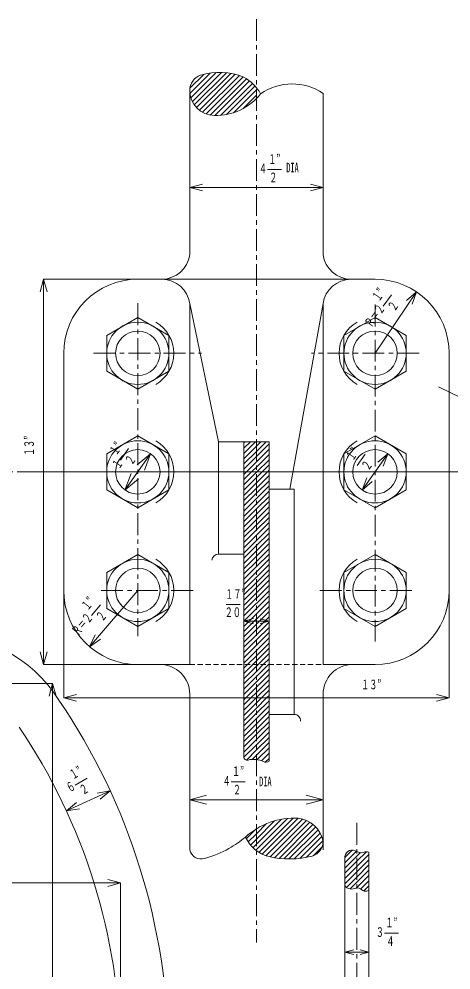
# Model space of a CAD drawing. Units: millimetres, scale not verified. Extents: x -6153 to 6153, y -4352 to 4352.
# Drawn here: x -2609 to -1129, y -1451 to 1809 of the extents above; entities that cross this region are included whole.
import ezdxf
from ezdxf.enums import TextEntityAlignment as Align

# ---------------------------------------------------------------- set-up
doc = ezdxf.new("R2010")
doc.units = ezdxf.units.MM
doc.header["$LTSCALE"] = 15
doc.linetypes.add('CHAIN1', pattern=[8, 5, -1, 1, -1])
doc.linetypes.add('DASHED1', pattern=[1.8, 1.2, -0.6])
for name, color, linetype, lineweight in [('0-0_0', 3, 'Continuous', 18), ('0-1_芯', 4, 'CHAIN1', 18), ('0-2_寸法', 2, 'Continuous', 18)]:
    doc.layers.add(name, color=color, linetype=linetype, lineweight=lineweight)
doc.styles.add('ＭＳ ゴシック', font='')
doc.styles.get('ＭＳ ゴシック').set_extended_font_data('MS Gothic')

msp = doc.modelspace()

# ---------------------------------------------------------------- linework, layer by layer
at = {"layer": '0-0_0'}
for p, q in [((-2024.07, 1571.75), (-1976.53, 1619.29)), ((-2023.77, 1554.09), (-1953.88, 1623.97)), ((-2020.54, 1539.35), (-1933.84, 1626.06)), ((-2015.4, 1526.54), (-1915.61, 1626.33)), ((-2008.7, 1515.28), (-1898.77, 1625.21)), ((-2000.61, 1505.4), (-1883.06, 1622.95)), ((-1991.21, 1496.85), (-1868.31, 1619.75)), ((-1980.45, 1489.64), (-1854.39, 1615.71)), ((-1968.22, 1483.92), (-1841.21, 1610.92)), ((-1954.22, 1479.95), (-1829.81, 1604.36)), ((-1937.88, 1478.34), (-1819.37, 1596.84)), ((-1919.28, 1478.97), (-1809.71, 1588.54)), ((-1898.49, 1481.8), (-1800.8, 1579.49)), ((-1874.28, 1488.05), (-1795.88, 1566.45)), ((-2024.48, 1554.23), (-2024.48, 1001.02)), ((-1842.93, 1501.44), (-1795.88, 1548.49)), ((-1567.28, 1554.23), (-1567.28, 1001.02)), ((-2202.28, 917.27), (-1389.48, 917.27)), ((-2202.28, 917.27), (-2119.31, 917.27)), ((-1472.46, 917.27), (-1389.48, 917.27)), ((-2024.48, 833.51), (-1925.42, 360.28)), ((-2024.48, 833.51), (-2024.48, -403.53)), ((-1681.58, 197.72), (-1567.28, 833.51)), ((-1567.28, 833.51), (-1567.28, -403.53)), ((-2308.96, 724.86), (-2202.28, 786.45)), ((-2095.6, 724.86), (-2202.28, 786.45)), ((-1496.16, 724.86), (-1389.48, 786.45)), ((-1282.8, 724.86), (-1389.48, 786.45)), ((-2308.96, 724.86), (-2308.96, 601.67)), ((-2095.6, 724.86), (-2095.6, 601.67)), ((-1496.16, 724.86), (-1496.16, 601.67)), ((-1282.8, 724.86), (-1282.8, 601.67)), ((-2456.28, 663.27), (-2456.28, -149.53)), ((-1135.48, 663.27), (-1135.48, -149.53)), ((-2308.96, 601.67), (-2202.28, 540.08)), ((-2095.6, 601.67), (-2202.28, 540.08)), ((-1496.16, 601.67), (-1389.48, 540.08)), ((-1282.8, 601.67), (-1389.48, 540.08)), ((-2308.96, 318.46), (-2202.28, 380.05)), ((-2095.6, 318.46), (-2202.28, 380.05)), ((-1925.42, 360.28), (-1839.06, 360.28)), ((-1925.42, -25.8), (-1925.42, 360.28)), ((-1839.06, 360.28), (-1752.7, 360.28)), ((-1839.06, 355.83), (-1834.62, 360.28)), ((-1839.06, 337.87), (-1816.66, 360.28)), ((-1839.06, 319.91), (-1798.7, 360.28)), ((-1839.06, 360.28), (-1839.06, -721)), ((-1752.7, 360.28), (-1752.7, -735.1)), ((-1496.16, 318.46), (-1389.48, 380.05)), ((-1282.8, 318.46), (-1389.48, 380.05)), ((-1795.88, 291.25), (-1752.7, 334.43)), ((-2308.96, 195.27), (-2308.96, 318.46)), ((-2095.6, 195.27), (-2095.6, 318.46)), ((-1795.88, 273.29), (-1752.7, 316.47)), ((-1794.35, 256.87), (-1752.7, 298.51)), ((-1496.16, 195.27), (-1496.16, 318.46)), ((-1282.8, 195.27), (-1282.8, 318.46)), ((-1830.27, 256.87), (-1795.88, 291.25)), ((-1812.31, 256.87), (-1795.88, 273.29)), ((-1776.39, 256.87), (-1752.7, 280.55)), ((-1758.43, 256.87), (-1752.7, 262.59)), ((-1839.06, 248.07), (-1830.27, 256.87)), ((-1839.06, 230.11), (-1812.31, 256.87)), ((-1839.06, 212.15), (-1795.88, 255.33)), ((-1839.06, 194.19), (-1795.88, 237.37)), ((-1795.88, 255.33), (-1794.35, 256.87)), ((-1795.88, 237.37), (-1776.39, 256.87)), ((-1795.88, 219.41), (-1758.43, 256.87)), ((-1839.06, 176.23), (-1795.88, 219.41)), ((-1752.7, 197.72), (-1666.34, 197.72)), ((-1666.34, 197.72), (-1666.34, -574.44)), ((-2308.96, 195.27), (-2202.28, 133.68)), ((-2095.6, 195.27), (-2202.28, 133.68)), ((-1496.16, 195.27), (-1389.48, 133.68)), ((-1282.8, 195.27), (-1389.48, 133.68)), ((-2308.96, -87.94), (-2202.28, -26.35)), ((-2095.6, -87.94), (-2202.28, -26.35)), ((-1925.42, -25.8), (-1839.06, -25.8)), ((-1496.16, -87.94), (-1389.48, -26.35)), ((-1282.8, -87.94), (-1389.48, -26.35)), ((-2308.96, -211.13), (-2308.96, -87.94)), ((-2095.6, -211.13), (-2095.6, -87.94)), ((-1795.88, -121.84), (-1752.7, -78.66)), ((-1795.88, -139.8), (-1752.7, -96.62)), ((-1496.16, -211.13), (-1496.16, -87.94)), ((-1282.8, -211.13), (-1282.8, -87.94)), ((-1752.7, -114.58), (-1839.06, -200.94)), ((-1795.88, -121.84), (-1839.06, -165.02)), ((-1752.7, -132.54), (-1839.06, -218.9)), ((-1795.88, -139.8), (-1839.06, -182.98)), ((-1839.06, -236.86), (-1752.7, -150.5)), ((-1839.06, -254.82), (-1752.7, -168.46)), ((-1839.06, -272.78), (-1752.7, -186.42)), ((-2308.96, -211.13), (-2202.28, -272.72)), ((-2095.6, -211.13), (-2202.28, -272.72)), ((-1839.06, -290.75), (-1752.7, -204.39)), ((-1839.06, -308.71), (-1752.7, -222.35)), ((-1496.16, -211.13), (-1389.48, -272.72)), ((-1282.8, -211.13), (-1389.48, -272.72)), ((-1839.06, -326.67), (-1752.7, -240.31)), ((-1795.88, -301.45), (-1752.7, -258.27)), ((-1795.88, -319.41), (-1752.7, -276.23)), ((-1839.06, -344.63), (-1795.88, -301.45)), ((-1839.06, -362.59), (-1795.88, -319.41)), ((-1795.88, -337.37), (-1752.7, -294.19)), ((-1795.88, -355.33), (-1752.7, -312.15)), ((-1839.06, -380.55), (-1795.88, -337.37)), ((-1839.06, -398.51), (-1795.88, -355.33)), ((-1795.88, -373.29), (-1752.7, -330.11)), ((-1795.88, -391.25), (-1752.7, -348.07)), ((-1826.13, -403.53), (-1795.88, -373.29)), ((-1790.21, -403.53), (-1752.7, -366.03)), ((-1772.25, -403.53), (-1752.7, -383.99)), ((-2202.28, -403.53), (-2024.48, -403.53)), ((-1839.06, -416.47), (-1826.13, -403.53)), ((-1839.06, -434.43), (-1808.17, -403.53)), ((-1839.06, -452.39), (-1795.88, -409.21)), ((-1808.17, -403.53), (-1795.88, -391.25)), ((-1795.88, -409.21), (-1790.21, -403.53)), ((-1795.88, -427.17), (-1772.25, -403.53)), ((-1795.88, -445.13), (-1754.29, -403.53)), ((-1795.88, -463.09), (-1752.7, -419.91)), ((-1754.29, -403.53), (-1752.7, -401.95)), ((-1389.48, -403.53), (-1567.28, -403.53)), ((-1839.06, -470.35), (-1795.88, -427.17)), ((-1839.06, -488.31), (-1795.88, -445.13)), ((-1795.88, -481.05), (-1752.7, -437.87)), ((-1795.88, -499.01), (-1752.7, -455.83)), ((-1839.06, -506.27), (-1795.88, -463.09)), ((-1832.71, -517.87), (-1795.88, -481.05)), ((-1795.88, -516.97), (-1752.7, -473.79)), ((-2024.48, -505.13), (-2024.48, -1039.36)), ((-1839.06, -524.23), (-1832.71, -517.87)), ((-1839.06, -542.19), (-1814.75, -517.87)), ((-1839.06, -560.15), (-1796.79, -517.87)), ((-1814.75, -517.87), (-1795.88, -499.01)), ((-1796.79, -517.87), (-1795.88, -516.97)), ((-1795.88, -534.93), (-1778.82, -517.87)), ((-1795.88, -552.89), (-1760.86, -517.87)), ((-1778.82, -517.87), (-1752.7, -491.75)), ((-1760.86, -517.87), (-1752.7, -509.71)), ((-1567.28, -505.13), (-1567.28, -1039.36)), ((-1839.06, -578.11), (-1795.88, -534.93)), ((-1839.06, -596.07), (-1795.88, -552.89)), ((-1795.88, -570.85), (-1752.7, -527.67)), ((-1795.88, -588.82), (-1752.7, -545.64)), ((-1839.06, -614.03), (-1795.88, -570.85)), ((-1795.88, -606.78), (-1752.7, -563.6)), ((-1795.88, -624.74), (-1752.7, -581.56)), ((-1752.7, -574.44), (-1666.34, -574.44)), ((-1839.06, -632), (-1795.88, -588.82)), ((-1839.06, -649.96), (-1795.88, -606.78)), ((-1795.88, -642.7), (-1752.7, -599.52)), ((-1839.06, -667.92), (-1795.88, -624.74)), ((-1839.06, -685.88), (-1795.88, -642.7)), ((-1793.07, -729.68), (-1752.7, -689.32)), ((-1778.84, -733.41), (-1752.7, -707.28)), ((-1765.71, -738.24), (-1752.7, -725.24)), ((-1787.59, -1047.49), (-1670.11, -930.02)), ((-1775.99, -1053.85), (-1652.44, -930.31)), ((-1763.23, -1059.06), (-1637.64, -933.46)), ((-1749.15, -1062.93), (-1624.53, -938.32)), ((-1734.13, -1065.88), (-1612.81, -944.56)), ((-1830.49, -1000.59), (-1798.39, -968.49)), ((-1718.43, -1068.14), (-1602.32, -952.03)), ((-1701.96, -1069.63), (-1592.98, -960.65)), ((-1684.61, -1070.24), (-1584.77, -970.4)), ((-1666.22, -1069.81), (-1577.73, -981.32)), ((-1646.59, -1068.13), (-1571.96, -993.51)), ((-1625.37, -1064.88), (-1567.67, -1007.18)), ((-1601.7, -1059.17), (-1570.85, -1028.32)), ((-1492.94, -1065.5), (-1467.66, -1040.22)), ((-1492.94, -1083.46), (-1453.06, -1043.58)), ((-1492.94, -1061.39), (-1492.94, -1511.48)), ((-1410.39, -1047), (-1410.39, -1511.48)), ((-1438.55, -1172.75), (-1410.39, -1144.6)), ((-1427.78, -1179.94), (-1410.39, -1162.56)), ((-1417.3, -1180.86), (-1410.39, -1177.16))]:
    msp.add_line(p, q, dxfattribs=at)
at = {"layer": '0-0_0', "color": 1, "linetype": 'DASHED1'}
msp.add_line((-2024.48, -403.53), (-1567.28, -403.53), dxfattribs=at)
at = {"layer": '0-0_0'}
for points in [[(-1839.06, 301.95), (-1795.88, 345.13), (-1780.74, 360.28)], [(-1839.06, 283.99), (-1795.88, 327.17), (-1762.78, 360.28)], [(-1839.06, 266.03), (-1795.88, 309.21), (-1752.7, 352.39)], [(-1839.06, 158.27), (-1795.88, 201.45), (-1752.7, 244.63)], [(-1839.06, 140.31), (-1795.88, 183.49), (-1752.7, 226.67)], [(-1839.06, 122.35), (-1795.88, 165.53), (-1752.7, 208.71)], [(-1839.06, 104.39), (-1795.88, 147.57), (-1752.7, 190.75)], [(-1839.06, 86.43), (-1795.88, 129.61), (-1752.7, 172.79)], [(-1839.06, 68.46), (-1795.88, 111.64), (-1752.7, 154.82)], [(-1839.06, 50.5), (-1795.88, 93.68), (-1752.7, 136.86)], [(-1839.06, 32.54), (-1795.88, 75.72), (-1752.7, 118.9)], [(-1839.06, 14.58), (-1795.88, 57.76), (-1752.7, 100.94)], [(-1839.06, -3.38), (-1795.88, 39.8), (-1752.7, 82.98)], [(-1839.06, -21.34), (-1795.88, 21.84), (-1752.7, 65.02)], [(-1839.06, -39.3), (-1795.88, 3.88), (-1752.7, 47.06)], [(-1839.06, -57.26), (-1795.88, -14.08), (-1752.7, 29.1)], [(-1839.06, -75.22), (-1795.88, -32.04), (-1752.7, 11.14)], [(-1839.06, -93.18), (-1795.88, -50), (-1752.7, -6.82)], [(-1839.06, -111.14), (-1795.88, -67.96), (-1752.7, -24.78)], [(-1839.06, -129.1), (-1795.88, -85.92), (-1752.7, -42.74)], [(-1839.06, -147.06), (-1795.88, -103.88), (-1752.7, -60.7)], [(-1839.06, -703.84), (-1795.88, -660.66), (-1752.7, -617.48)], [(-1838.97, -721.7), (-1795.88, -678.62), (-1752.7, -635.44)], [(-1830.33, -731.03), (-1795.88, -696.58), (-1752.7, -653.4)], [(-1810.13, -728.79), (-1795.88, -714.54), (-1752.7, -671.36)], [(-1816.29, -1022.32), (-1795.88, -1001.91), (-1733.44, -939.46)], [(-1807.7, -1031.68), (-1795.88, -1019.87), (-1710.03, -934.01)], [(-1798.14, -1040.08), (-1795.88, -1037.83), (-1689.17, -931.11)], [(-1823.91, -1011.97), (-1795.88, -983.95), (-1761.02, -949.08)], [(-1492.94, -1119.38), (-1451.67, -1078.11), (-1418.76, -1045.2)], [(-1492.94, -1101.42), (-1451.67, -1060.15), (-1440.08, -1048.56)], [(-1492.94, -1137.34), (-1451.67, -1096.07), (-1410.39, -1054.79)], [(-1492.94, -1155.31), (-1451.67, -1114.03), (-1410.39, -1072.76)], [(-1487.61, -1167.93), (-1451.67, -1131.99), (-1410.39, -1090.72)], [(-1474.62, -1172.9), (-1451.67, -1149.95), (-1410.39, -1108.68)], [(-1453.69, -1169.94), (-1451.67, -1167.91), (-1410.39, -1126.64)]]:
    msp.add_lwpolyline(points, dxfattribs=at)
for centre, radius in [((-2202.28, 663.27), 106.68), ((-1389.48, 663.27), 106.68), ((-2202.28, 663.27), 76.2), ((-1389.48, 663.27), 76.2), ((-2202.28, 256.87), 106.68), ((-1389.48, 256.87), 106.68), ((-2202.28, 256.87), 76.2), ((-1389.48, 256.87), 76.2), ((-2202.28, -149.53), 106.68), ((-1389.48, -149.53), 106.68), ((-2202.28, -149.53), 76.2), ((-1389.48, -149.53), 76.2)]:
    msp.add_circle(centre, radius, dxfattribs=at)
for centre, radius, start, end in [((-1970.84, 1565.1), 53.64, 107.67935, 180.21576), ((-1921.54, 1410.41), 216, 67.68257, 107.67935), ((-1912.47, 1478.62), 150.48, 29.53094, 60.9972), ((-1937.61, 1565.22), 86.88, 180.21576, 268.75426), ((-1673.37, 1397.22), 189.49, 55.95498, 124.81243), ((-1935.24, 1674.15), 195.83, 268.75426, 321.70475), ((-2120.24, 1013.88), 96.62, 270.55212, 352.35096), ((-1471.53, 1013.88), 96.62, 187.64904, 269.44788), ((-2202.28, 663.27), 254, 90, 180), ((-2120.24, 820.65), 96.62, 7.64904, 89.44788), ((-1471.53, 820.65), 96.62, 90.55212, 172.35096), ((-1389.48, 663.27), 254, 0, 90), ((-2202.28, 663.27), 123.18, 300, 60), ((-1389.48, 663.27), 123.18, 120, 240), ((-2202.28, 256.87), 123.18, 300, 60), ((-1389.48, 256.87), 123.18, 120, 240), ((-1926.87, -47.85), 22.09, 86.24775, 173.65194), ((-2202.28, -149.53), 123.18, 300, 60), ((-1389.48, -149.53), 123.18, 120, 240), ((-2202.28, -149.53), 254, 180, 270), ((-1389.48, -149.53), 254, 270, 0), ((-2871.81, -773.03), 469.75, 31.82111, 94.11738), ((-2126.08, -505.13), 101.6, 0, 90), ((-1465.68, -505.13), 101.6, 90, 180), ((-4273.54, -1748.25), 2176.84, 0.41003, 34.17899), ((-1666.82, -596.61), 22.18, 357.23985, 88.75889), ((-4271.28, -1747.16), 2009.26, 0.4071, 34.18947), ((-1827.53, -719.77), 11.6, 186.08349, 284.12718), ((-1805.65, -806.68), 78.02, 64.0964, 104.12718), ((-1763.34, -719.56), 18.83, 244.0964, 304.40902), ((-1665.36, -1178.97), 249, 86.98809, 132.36387), ((-1666.16, -1030.59), 101.23, 12.37864, 82.11488), ((-2108.05, -660.37), 433.07, 300.22855, 309.40419), ((-1725.02, -947.19), 118.21, 203.8503, 256.45787), ((-1620.93, -1009.09), 53.64, 287.67935, 0.21576), ((-1985.05, -1029.64), 40.61, 193.83827, 286.47862), ((-2073.99, -702.62), 379.51, 285.34958, 298.99793), ((-1467.83, -1064.74), 25.34, 110.32592, 172.39107), ((-1468.88, -1078.94), 38.74, 63.6256, 101.54659), ((-1682.53, -763.23), 307.01, 256.78658, 284.69696), ((-1436.95, -1022.48), 26.27, 235.91665, 286.81993), ((-1419.21, -1067.61), 22.42, 66.85656, 116.89852), ((-1474.09, -1151.78), 21.06, 206.48074, 266.49052), ((-1469.94, -1132.64), 40.53, 262.28263, 292.2214), ((-1449.48, -1189.37), 19.89, 42.87344, 104.96404), ((-1420.71, -1159.44), 21.69, 229.12062, 279.02107)]:
    msp.add_arc(centre, radius, start, end, dxfattribs=at)
at = {"layer": '0-1_芯'}
for p, q in [((-1795.88, 1809.22), (-1795.88, -1356.42)), ((-2202.28, 835.25), (-2202.28, -306.58)), ((-1389.48, 830.02), (-1389.48, -324.65)), ((-2354.03, 663.27), (-1984.32, 663.27)), ((-1237.73, 663.27), (-1607.45, 663.27)), ((99.93, 256.87), (-2636.73, 256.87)), ((-2557.88, 256.87), (-1033.88, 256.87)), ((-2328.16, -149.53), (-1998.08, -149.53)), ((-1263.61, -149.53), (-1593.68, -149.53)), ((-1451.67, -946.58), (-1451.67, -2937.2))]:
    msp.add_line(p, q, dxfattribs=at)
at = {"layer": '0-2_寸法'}
for p, q in [((-1758.19, 1292.88), (-1710.1, 1292.88)), ((-2024.48, 1231.58), (-1981.02, 1243.22)), ((-1567.28, 1231.58), (-1610.75, 1243.22)), ((-2024.48, 1231.58), (-1567.28, 1231.58)), ((-2024.48, 1231.58), (-1981.02, 1219.93)), ((-1567.28, 1231.58), (-1610.75, 1219.93)), ((-2524.96, 917.27), (-2536.61, 873.8)), ((-2203.17, 917.27), (-2524.96, 917.27)), ((-2524.96, -403.53), (-2524.96, 917.27)), ((-2524.96, 917.27), (-2513.31, 873.8)), ((-1389.48, 663.27), (-1247.69, 874)), ((-1361.19, 824.6), (-1333.61, 864)), ((-1247.69, 874), (-1281.62, 844.44)), ((-1247.69, 874), (-1262.29, 831.44)), ((-1172.01, 547.86), (-72.5, 21.05)), ((-2261.43, 297.06), (-2233.84, 336.46)), ((-2246.23, 194.61), (-2158.34, 319.12)), ((-2158.34, 319.12), (-2204.45, 280.73)), ((-2158.34, 319.12), (-2179.08, 262.82)), ((-1451.1, 278.66), (-1423.52, 318.05)), ((-1433.43, 194.61), (-1345.54, 319.12)), ((-1345.54, 319.12), (-1380.12, 290.32)), ((-1345.54, 319.12), (-1361.09, 276.89)), ((-2246.23, 194.61), (-2225.49, 250.91)), ((-2246.23, 194.61), (-2200.12, 233)), ((-1433.43, 194.61), (-1417.88, 236.84)), ((-1433.43, 194.61), (-1398.84, 223.41)), ((-2456.28, -149.53), (-2456.28, -517.87)), ((-2202.28, -149.53), (-2367.46, -342.49)), ((-1135.48, -149.53), (-1135.48, -517.87)), ((-2360.87, -235.66), (-2329.96, -198.82)), ((-1900.04, -198.32), (-1851.95, -198.32)), ((-1839.06, -255.07), (-1805.64, -246.12)), ((-1839.06, -255.07), (-1805.64, -264.03)), ((-1839.06, -255.07), (-1752.7, -255.07)), ((-1752.7, -255.07), (-1783.36, -246.86)), ((-1752.7, -255.07), (-1783.36, -263.29)), ((-2367.46, -342.49), (-2348.04, -301.9)), ((-2367.46, -342.49), (-2330.35, -317.05)), ((-2524.96, -403.53), (-2536.61, -360.07)), ((-2524.96, -403.53), (-2513.31, -360.07)), ((-2203.17, -403.53), (-2524.96, -403.53)), ((-2871.67, -468.34), (-2494.07, -468.34)), ((-2494.07, -468.34), (-2505.71, -511.81)), ((-2494.07, -468.34), (-2494.07, -3440.14)), ((-2494.07, -468.34), (-2482.42, -511.81)), ((-2456.28, -517.87), (-2412.82, -506.23)), ((-2456.28, -517.87), (-1135.48, -517.87)), ((-2456.28, -517.87), (-2412.82, -529.52)), ((-1135.48, -517.87), (-1178.95, -506.23)), ((-1135.48, -517.87), (-1178.95, -529.52)), ((-2417.46, -817.47), (-2375.81, -793.42)), ((-1882.38, -805.81), (-1834.29, -805.81)), ((-2446.77, -905.55), (-2296.88, -836.4)), ((-2296.88, -836.4), (-2341.23, -844.03)), ((-2296.88, -836.4), (-2331.47, -865.18)), ((-2446.77, -905.55), (-2412.18, -876.76)), ((-2024.48, -867.11), (-1966.53, -851.58)), ((-2024.48, -867.11), (-1966.53, -882.64)), ((-1567.28, -867.11), (-1625.24, -851.58)), ((-2446.77, -905.55), (-2402.42, -897.91)), ((-2262.07, -1152.38), (-2305.53, -1140.73)), ((-3176.47, -1152.38), (-2262.07, -1152.38)), ((-2262.07, -1152.38), (-2305.53, -1164.03)), ((-2261.85, -1732.39), (-2262.07, -1152.38)), ((-1356.77, -1324.77), (-1308.68, -1324.77)), ((-1492.94, -1389.43), (-1461.9, -1381.11)), ((-1492.94, -1389.43), (-1461.9, -1397.74)), ((-1492.94, -1389.43), (-1410.39, -1389.43)), ((-1410.39, -1389.43), (-1440.64, -1381.32)), ((-1410.39, -1389.43), (-1440.64, -1397.53))]:
    msp.add_line(p, q, dxfattribs=at)
msp.add_lwpolyline([(-2024.48, -867.11), (-1567.28, -867.11), (-1625.24, -882.64)], dxfattribs=at)

# ---------------------------------------------------------------- texts
at = {"layer": '0-2_寸法', "style": 'ＭＳ ゴシック', "width": 0.6}
for s, p in [('１”', (-1755.42, 1302.8)), ('４', (-1787.46, 1270.2)), ('DIA', (-1693.5, 1273.37)), ('２', (-1752.06, 1239.77)), ('１７”', (-1902.63, -188.29)), ('２０', (-1904.41, -250.67)), ('１３”', (-1436.99, -498.42)), ('１”', (-1879.61, -795.89)), ('４', (-1911.65, -828.5)), ('DIA', (-1786.37, -830.65)), ('２', (-1876.25, -858.92)), ('１”', (-1354, -1314.85)), ('３', (-1386.58, -1347.17)), ('４', (-1350.64, -1377.88))]:
    msp.add_text(s, height=32.99, dxfattribs=at).set_placement(p, align=Align.BOTTOM_LEFT)
for s, rotation, p in [('１”', 55, (-1367.73, 832.56)), ('Ｒ＝２', 55, (-1392.94, 743.34)), ('２', 55, (-1314.18, 799.16)), ('１３”', 90, (-2548.3, 311.39)), ('１”', 55, (-2267.96, 305.02)), ('１”', 55, (-1457.64, 286.62)), ('１', 55, (-2258.76, 258.03)), ('２', 55, (-2214.41, 271.62)), ('２', 55, (-1404.08, 253.22)), ('１”', 50, (-2366.69, -227.16)), ('２', 50, (-2316.25, -265.1)), ('Ｒ＝２', 50, (-2399.58, -313.84)), ('１”', 30, (-2420.02, -807.49)), ('６', 30, (-2431.46, -851.74)), ('２', 30, (-2385.59, -860.4))]:
    msp.add_text(s, height=32.99, rotation=rotation, dxfattribs=at).set_placement(p, align=Align.BOTTOM_LEFT)

doc.saveas('drawing.dxf')
